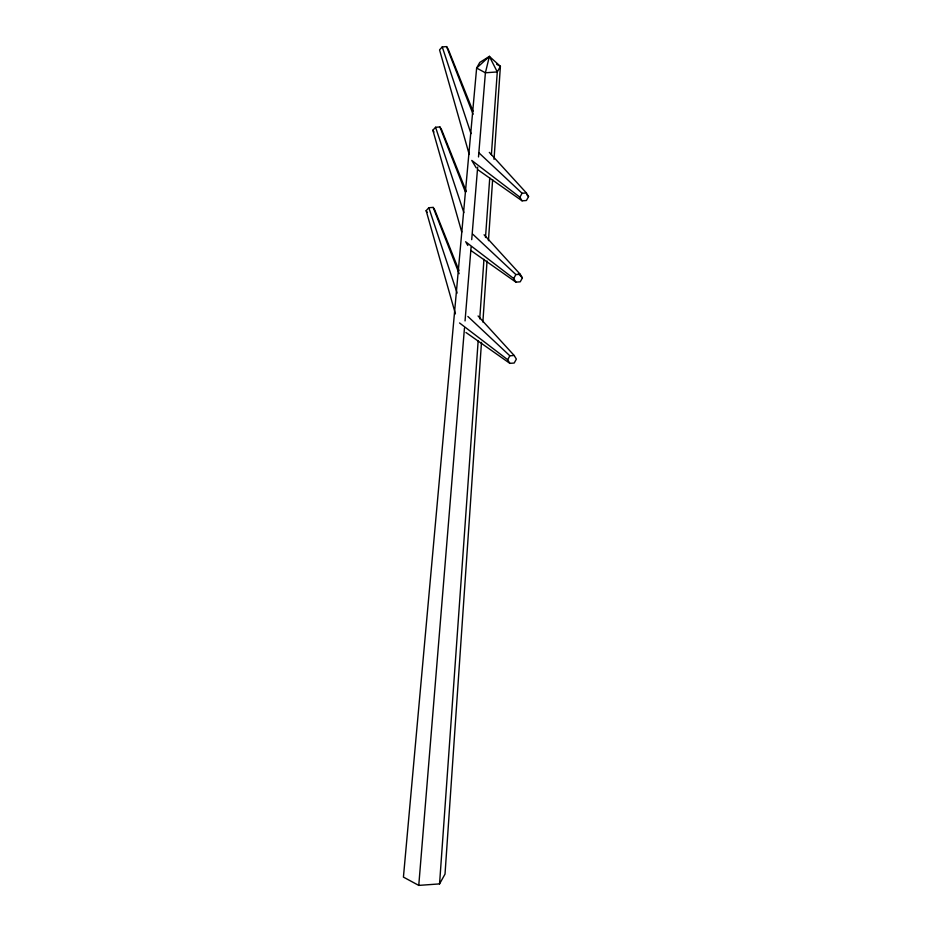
<?xml version="1.0" encoding="UTF-8"?>
<svg xmlns="http://www.w3.org/2000/svg" width="932" height="932" viewBox="0 0 932 932"><rect width="100%" height="100%" fill="white"/><g stroke="black" fill="none" stroke-linecap="round" stroke-linejoin="round"><path stroke-width="1.4" d="M481.483 342.37L445.018 874.099L439.555 883.897L418.759 885.4L403.428 877.105L476.636 68.048L479.759 62.444L489.382 56.409L500.402 66.335L494.03 159.314M482.869 322.029L487.052 261.007M488.45 240.666L492.632 179.655M439.555 883.897L478.174 340.646M479.724 318.861L483.964 259.306M485.502 237.52L489.743 177.965M491.397 154.724L497.28 71.927L500.402 66.335L496.651 64.296M418.759 885.4L464.451 328.18M465.045 320.923L471.114 246.922M471.709 239.664L477.662 167.108M478.5 156.949L485.397 72.789L489.382 56.409L497.28 71.927L485.397 72.789L476.636 68.048L489.382 56.409M522.071 200.823L519.905 197.2L522.06 193.262L526.405 192.947L528.572 196.57L526.405 200.508L522.071 200.823L478.163 169.95M515.897 282.14L513.718 278.517L515.885 274.579L520.219 274.264L522.398 277.887L520.231 281.825L515.897 282.14L470.8 250.44M509.851 363.352L507.684 359.729L509.851 355.791L514.184 355.488L516.363 359.111L514.196 363.037L509.851 363.352L465.942 332.479M473.025 111.269L448.222 49.245L446.591 46.6L442.246 46.915L439.555 49.874L469.227 154.467M461.748 232.033L432.867 130.224L435.57 127.265L439.904 126.95L441.547 129.595L466.35 191.619M455.422 313.886L426.145 210.679L428.837 207.72L433.17 207.405L434.813 210.05L459.068 270.723M519.905 197.2L471.767 160.432L476.229 167.876M465.592 241.749L513.718 278.517M459.546 322.961L507.684 359.729M479.06 152.965L522.06 193.262M472.873 234.281L515.885 274.579M467.887 316.472L509.851 355.791M526.58 194.473L528.572 196.57M518.39 273.705L522.398 277.887M489.312 152.382L526.405 192.947M484.104 234.771L520.219 274.264M478.069 315.983L514.184 355.488M432.867 130.224L433.963 131.983M426.145 210.679L427.24 212.449M466.326 242.996L467.817 245.477M446.591 46.6L473.095 114.24M439.904 126.95L465.359 191.887M433.17 207.405L459.15 273.693M442.246 46.915L470.998 133.649M435.57 127.265L463.868 212.624M428.837 207.72L457.134 293.079"/></g></svg>
